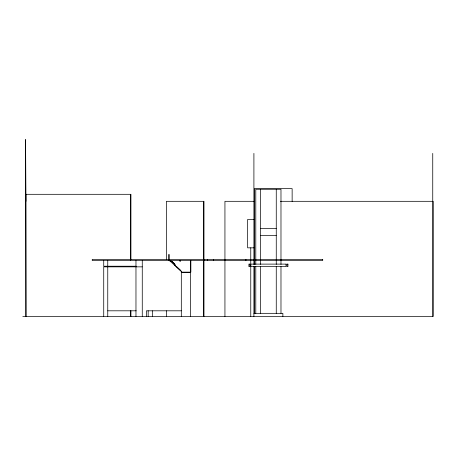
<?xml version="1.0" encoding="UTF-8"?>
<svg xmlns="http://www.w3.org/2000/svg" width="456" height="456" viewBox="0 0 456 456"><rect width="100%" height="100%" fill="white"/><g stroke="black" fill="none" stroke-linecap="round" stroke-linejoin="round"><path stroke-width="0.68" d="M254.362 201.313L224.939 201.313L224.939 316.475M280.36 201.313L433.2 201.313L433.2 316.475L22.8 316.475M253.906 219.501L247.608 219.501L247.608 247.836L253.906 247.836M260.518 228.627L276.262 228.627M260.518 235.558L276.262 235.558M179.835 261.031L180.508 261.031L180.348 260.558M136.23 266.224L103.729 266.224L103.729 260.558M142.266 266.851L103.729 266.851L103.729 316.475M169.712 260.558L169.666 260.701A8.254 8.254 0 0 1 175.167 265.398L181.63 271.502L181.585 272.129L190.847 272.129L190.847 260.558M181.311 272.648L190.631 272.648L190.631 316.475M107.758 310.81L136.23 310.81M181.311 310.81L146.422 310.81L146.422 316.475M253.906 313.329L282.874 313.329L282.874 316.475M176.449 266.532L180.342 270.146M169.512 260.558L181.311 271.502L181.311 316.475M175.298 265.626L175.207 265.398A8.254 8.254 0 0 0 169.712 260.701M25.946 201.313L25.576 139.525L25.946 316.475L25.946 194.307L130.935 194.307L130.935 259.652M432.744 153.381L432.744 316.475M292.142 201.427L292.142 188.641L254.362 188.641L254.362 264.583M280.981 264.412L280.981 189.274L255.793 189.274L255.793 264.412M280.981 266.538L280.981 313.329M276.262 189.274L276.262 264.412M276.262 266.538L276.262 313.329M260.518 189.274L260.518 264.412M260.518 266.538L260.518 313.329M255.793 266.538L255.793 313.329M254.362 266.714L254.362 313.637M253.906 153.381L253.906 264.583M253.906 266.236L253.906 316.475M250.76 247.836L250.76 316.475M245.892 259.361L245.892 260.558M213.385 259.361L213.385 260.558M207.48 259.361L207.48 260.558M203.98 316.475L203.98 201.313L166.377 201.313L166.377 259.606M203.53 201.313L203.53 316.475M190.671 260.558L190.671 272.129M190.631 260.558L190.631 272.129M181.63 271.502L181.63 272.129M180.462 260.712L180.462 261.031M179.875 260.712L179.875 261.031M169.888 260.558L169.888 260.701A8.254 8.254 0 0 1 170.538 260.9M169.068 254.465L169.068 260.558M168.862 254.465L168.862 259.977M166.377 310.787L166.377 316.475M152.327 310.81L152.327 316.475M148.171 310.804L148.171 316.475M142.266 260.558L142.266 316.475M135.968 260.558L135.968 316.475M130.935 310.792L130.935 316.475M130.655 259.361L130.655 260.558M130.484 194.307L130.484 259.652M130.484 310.792L130.484 316.475M107.758 260.558L107.758 266.224M107.758 266.851L107.758 316.475M171.171 261.151A8.254 8.254 0 0 1 172.915 262.2M173.907 263.123A8.254 8.254 0 0 1 174.739 264.201M175.087 264.782A8.254 8.254 0 0 1 175.383 265.398M322.717 259.361L92.243 259.361L92.243 260.558L322.717 260.558L322.717 259.361M249.837 264.115L248.89 264.115L248.89 266.635L249.837 266.635L249.837 264.115M286.043 264.115L250.777 264.115L250.777 266.635L286.043 266.635L286.043 264.115M287.935 264.115L286.989 264.115L286.989 266.635L287.935 266.635L287.935 264.115"/></g></svg>
